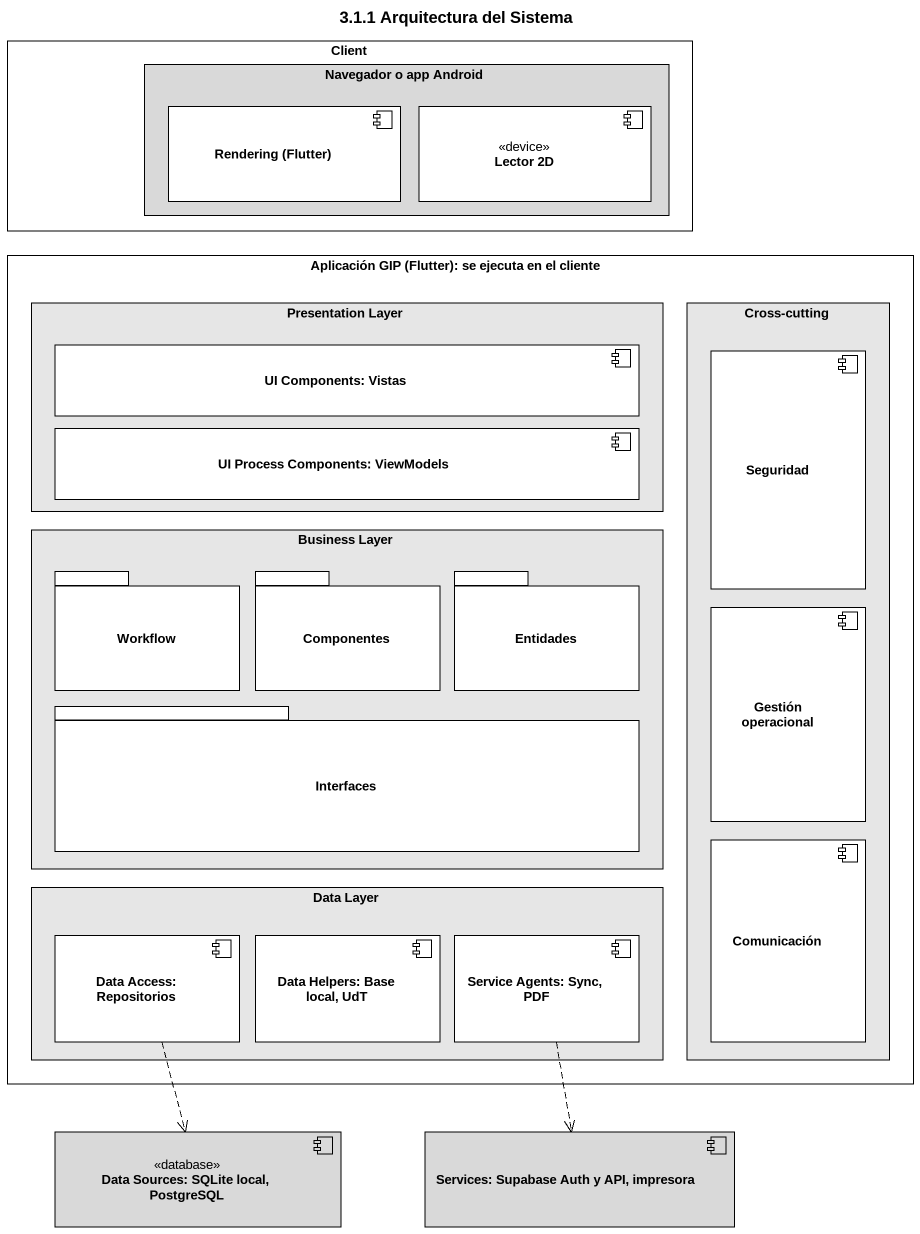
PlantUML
@startuml
title 3.1.1 Arquitectura del Sistema
rectangle Client {
  rectangle "Navegador o app Android" as Navegador_o_app_Android #D9D9D9 {
    component "Rendering (Flutter)" as Rendering_Flutter #FFFFFF
    component "Lector 2D" as Lector_2D <<device>> #FFFFFF
  }
}
rectangle "Aplicación GIP (Flutter): se ejecuta en el cliente" as Aplicación_GIP_Flutter_se {
  rectangle "Presentation Layer" as Presentation_Layer #E6E6E6 {
    component "UI Components: Vistas" as UI_Components_Vistas #FFFFFF
    component "UI Process Components: ViewModels" as UI_Process_Components #FFFFFF
  }
  rectangle "Cross-cutting" as Cross_cutting #E6E6E6 {
    component Seguridad #FFFFFF
    component "Gestión operacional" as Gestión_operacional #FFFFFF
    component Comunicación #FFFFFF
  }
  rectangle "Business Layer" as Business_Layer #E6E6E6 {
    package Workflow #FFFFFF {
    }
    package Componentes #FFFFFF {
    }
    package Entidades #FFFFFF {
    }
    package Interfaces #FFFFFF {
    }
  }
  rectangle "Data Layer" as Data_Layer #E6E6E6 {
    component "Data Access: Repositorios" as Data_Access_Repositorios #FFFFFF
    component "Data Helpers: Base local, UdT" as Data_Helpers_Base_local_UdT #FFFFFF
    component "Service Agents: Sync, PDF" as Service_Agents_Sync_PDF #FFFFFF
  }
}
component "Data Sources: SQLite local, PostgreSQL" as Data_Sources_SQLite_local <<database>> #D9D9D9
component "Services: Supabase Auth y API, impresora" as Services_Supabase_Auth_y #D9D9D9
Data_Access_Repositorios ..> Data_Sources_SQLite_local
Service_Agents_Sync_PDF ..> Services_Supabase_Auth_y
@enduml
